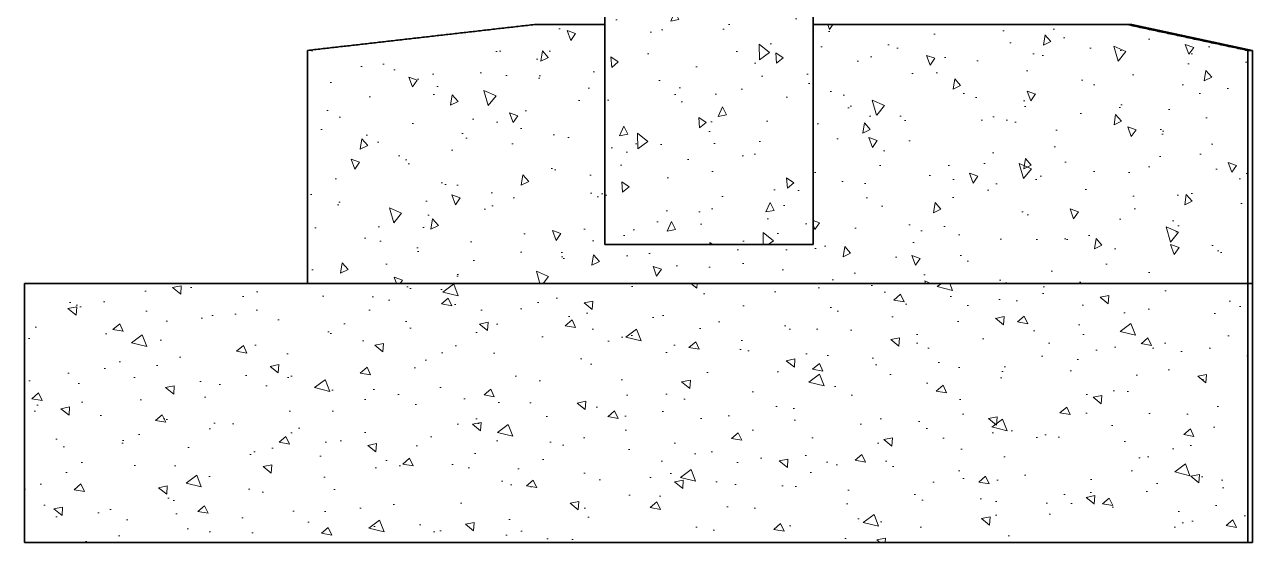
# Model space of a CAD drawing. Header units: millimetres. Extents: x 0 to 42050, y 0 to 29700.
# Drawn here: x 23680 to 26048, y 16017 to 17017 of the extents above; entities that cross this region are included whole.
import ezdxf

# ---------------------------------------------------------------- set-up
doc = ezdxf.new("R2010")
doc.units = ezdxf.units.MM
doc.header["$LTSCALE"] = 50
doc.layers.add('Hatch', color=7, linetype='Continuous', lineweight=18)
doc.layers.add('Visible', color=7, linetype='Continuous', lineweight=35)

msp = doc.modelspace()

# ---------------------------------------------------------------- hatches: boundary and pattern name
at = {"layer": 'Hatch'}
h = msp.add_hatch(dxfattribs=at)
h.set_pattern_fill('AR-CONC', color=256, scale=26.916384, angle=45, style=0)
h.set_pattern_definition([(95, (0, 0), (148.45785, 124.5709), [20.1873, -222.0602]), (40, (0, 0), (-169.5711, 116.7547), [16.1498, -177.6481]), (145.45144, (12.37, 10.38), (-21.1133, 241.3256), [17.1566, -188.7221]), (91.1842, (-38.07, 38.07), (234.6283, 171.6226), [30.281, -333.0903]), (141.6356, (-18.5, 52.37), (-7.5097, 363.2936), [25.7348, -283.0833]), (36.1842, (-38.07, 38.07), (-7.5097, 363.2936), [24.2247, -266.4722]), (66, (-9.52, 47.58), (190.23735, 36.9784), [20.1873, -222.0602]), (11, (-9.52, 47.58), (-91.7064, 184.3257), [16.1498, -177.6481]), (116.45144, (6.34, 50.66), (98.5309, 221.3041), [17.1566, -188.7221]), (82.5, (0, 0), (-61.04452, 65.67324), [0, -175.49482, 0, -180.33977, 0, -178.32105]), (52.5, (0, 0), (-24.99804, 125.1368), [0, -102.8206, 0, -171.45737, 0, -67.96387]), (12.5, (-42.44, -42.44), (105.89395, 97.30832), [0, -67.29096, 0, -209.9478, 0, -278.58458]), (2.5, (-61.48, -61.48), (91.94367, 130.04915), [0, -87.47825, 0, -139.42687, 0, -197.8354])])
h.paths.add_polyline_path([(24798.94, 17942.1), (24798.94, 17833.88), (24798.94, 17800.46), (24798.94, 17767.1), (24798.94, 17017.1), (24798.94, 16592.1), (25200.62, 16592.1), (25200.62, 17017.1), (25200.62, 17942.1)])
h = msp.add_hatch(dxfattribs=at)
h.set_pattern_fill('AR-CONC', color=256, scale=26.916384, angle=59.99998, style=0)
h.set_pattern_definition([(110, (0, 0), (111.158, 158.74996), [20.1873, -222.0602]), (55, (0, 0), (-194.0114, 68.8882), [16.1498, -177.6481]), (160.4514, (9.26, 13.23), (-82.8534, 227.6382), [17.1566, -188.7221]), (106.1842, (-46.62, 26.92), (182.2145, 226.5009), [30.281, -333.0903]), (156.6356, (-31.44, 45.8), (-101.281, 348.971), [25.7348, -283.0833]), (51.1841, (-46.62, 26.92), (-101.281, 348.971), [24.2247, -266.4722]), (81, (-21.5, 43.5), (174.1845, 84.9554), [20.1873, -222.0602]), (26, (-21.5, 43.5), (-136.2885, 154.3096), [16.1498, -177.6481]), (131.4514, (-7, 50.58), (37.8959, 239.265), [17.1566, -188.7221]), (97.49998, (0, 0), (-75.96195, 47.63602), [0, -175.49482, 0, -180.33977, 0, -178.32105]), (67.49998, (0, 0), (-56.534, 114.40293), [0, -102.8206, 0, -171.45737, 0, -67.96387]), (27.49998, (-30.01, -51.98), (77.1005, 121.39996), [0, -67.29096, 0, -209.9478, 0, -278.58458]), (17.5, (-43.47, -75.29), (55.15163, 149.4146), [0, -87.47825, 0, -139.42687, 0, -197.8354])])
h.paths.add_polyline_path([(24225.92, 16517.1), (26039.3, 16517.1), (26039.3, 16967.1), (25806.44, 17017.1), (25200.62, 17017.1), (25200.62, 16592.1), (24798.94, 16592.1), (24798.94, 17017.1), (24663.65, 17017.1), (24225.92, 16967.1)])
h = msp.add_hatch(dxfattribs=at)
h.set_pattern_fill('AR-CONC', color=256, scale=26.916384, angle=120.00018, style=0)
h.set_pattern_definition([(170.0002, (0, 0), (-81.9031, 175.64035), [20.1873, -222.0602]), (115.0002, (0, 0), (-156.6642, -133.5753), [16.1498, -177.6481]), (220.4516, (-6.83, 14.64), (-238.5673, 42.0651), [17.1566, -188.7221]), (166.1844, (-46.62, -26.92), (-105.0492, 271.0524), [30.281, -333.0903]), (216.6358, (-55.37, -4.33), (-352.8586, 86.7724), [25.7348, -283.0833]), (111.1843, (-46.62, -26.92), (-352.8586, 86.7724), [24.2247, -266.4722]), (141.0002, (-48.42, 3.12), (13.5181, 193.3259), [20.1873, -222.0602]), (86.0002, (-48.42, 3.12), (-201.7802, -40.8752), [16.1498, -177.6481]), (191.4516, (-47.3, 19.23), (-188.2621, 152.4507), [17.1566, -188.7221]), (157.50018, (0, 0), (-79.23483, -41.96724), [0, -175.49482, 0, -180.33977, 0, -178.32105]), (127.50018, (0, 0), (-127.34287, 8.24115), [0, -102.8206, 0, -171.45737, 0, -67.96387]), (87.50018, (30.01, -51.98), (-66.58564, 127.47074), [0, -67.29096, 0, -209.9478, 0, -278.58458]), (77.50018, (43.47, -75.29), (-101.82143, 122.46965), [0, -87.47825, 0, -139.42687, 0, -197.8354])])
h.paths.add_polyline_path([(23679.87, 16017.1), (26039.3, 16017.1), (26039.3, 16517.1), (24225.92, 16517.1), (23679.87, 16517.1)])

# ---------------------------------------------------------------- linework, layer by layer
at = {"layer": 'Visible', "color": 9, "true_color": 0xc0c0c0}
for p, q in [((24798.94, 17942.1), (24798.94, 16592.1)), ((25200.62, 16592.1), (25200.62, 17942.1)), ((24798.94, 17017.1), (24663.65, 17017.1)), ((24798.94, 16592.1), (24798.94, 17017.1)), ((25806.44, 17017.1), (25200.62, 17017.1)), ((25200.62, 17017.1), (25200.62, 16592.1)), ((25815.45, 17017.1), (25806.44, 17017.1)), ((25815.45, 17017.1), (26048.21, 16967.1)), ((24225.92, 16967.1), (24225.92, 16517.1)), ((26039.3, 16517.1), (26039.3, 16967.1)), ((26048.21, 16967.1), (26039.3, 16967.1)), ((26048.21, 16967.1), (26048.21, 16517.1)), ((25200.62, 16592.1), (24798.94, 16592.1)), ((24798.94, 16592.1), (25200.62, 16592.1)), ((26039.3, 16517.1), (23679.87, 16517.1)), ((23679.87, 16517.1), (23679.87, 16017.1)), ((24225.92, 16517.1), (26039.3, 16517.1)), ((26039.3, 16517.1), (26048.21, 16517.1)), ((26039.3, 16017.1), (26039.3, 16517.1)), ((26039.3, 16517.1), (26048.21, 16517.1)), ((26048.21, 16517.1), (26048.21, 16017.1)), ((23679.87, 16017.1), (26039.3, 16017.1)), ((26048.21, 16017.1), (26039.3, 16017.1))]:
    msp.add_line(p, q, dxfattribs=at)
for points, weights in [([(24663.65, 17017.1), (24442.33, 16991.82), (24225.92, 16967.1)], [1, 1.00006327573, 1]), ([(26039.3, 16967.1), (25922.22, 16992.24), (25806.44, 17017.1)], [1, 1.00001543189, 1])]:
    msp.add_rational_spline(points, weights, degree=2, dxfattribs=at)

doc.saveas('drawing.dxf')
